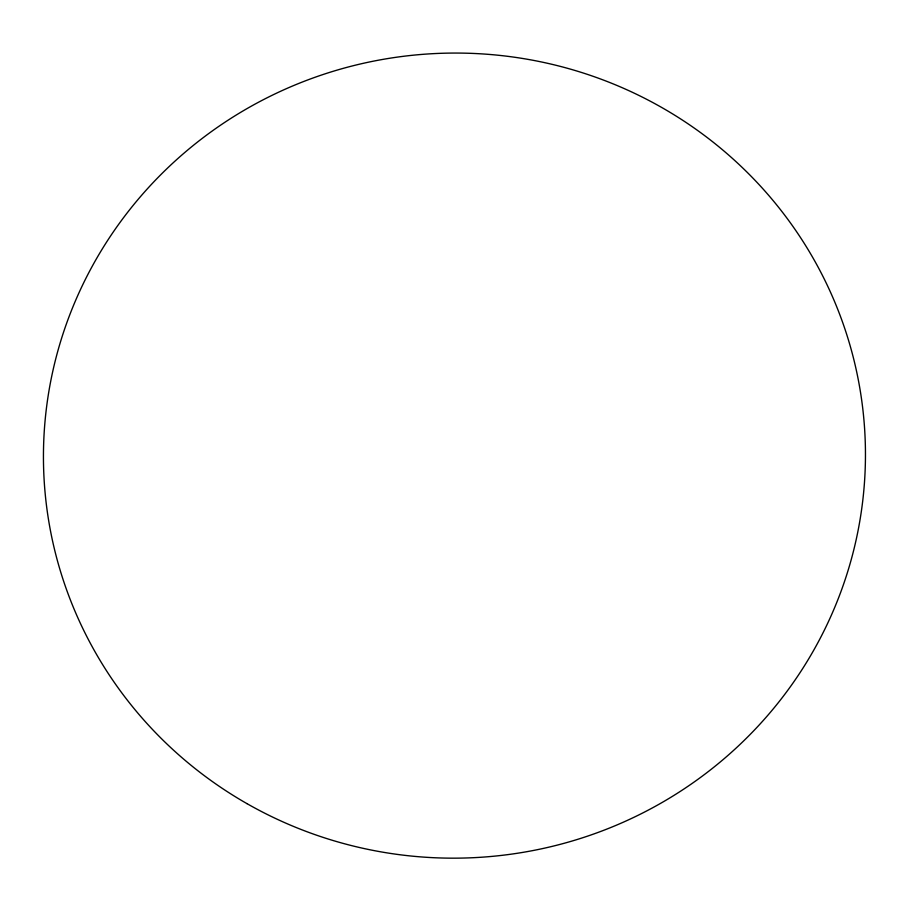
<?xml version="1.0" encoding="UTF-8"?>
<svg xmlns="http://www.w3.org/2000/svg" width="911" height="911" viewBox="0 0 911 911"><rect width="100%" height="100%" fill="white"/><g stroke="black" fill="none" stroke-linecap="round" stroke-linejoin="round"><path stroke-width="1.37" d="M246.983 803.639A411.043 402.525 -3.5 0 0 865.45 456.81A411.043 402.525 -3.5 0 0 250.912 106.393A411.043 402.525 -3.5 0 0 246.983 803.639"/></g></svg>
